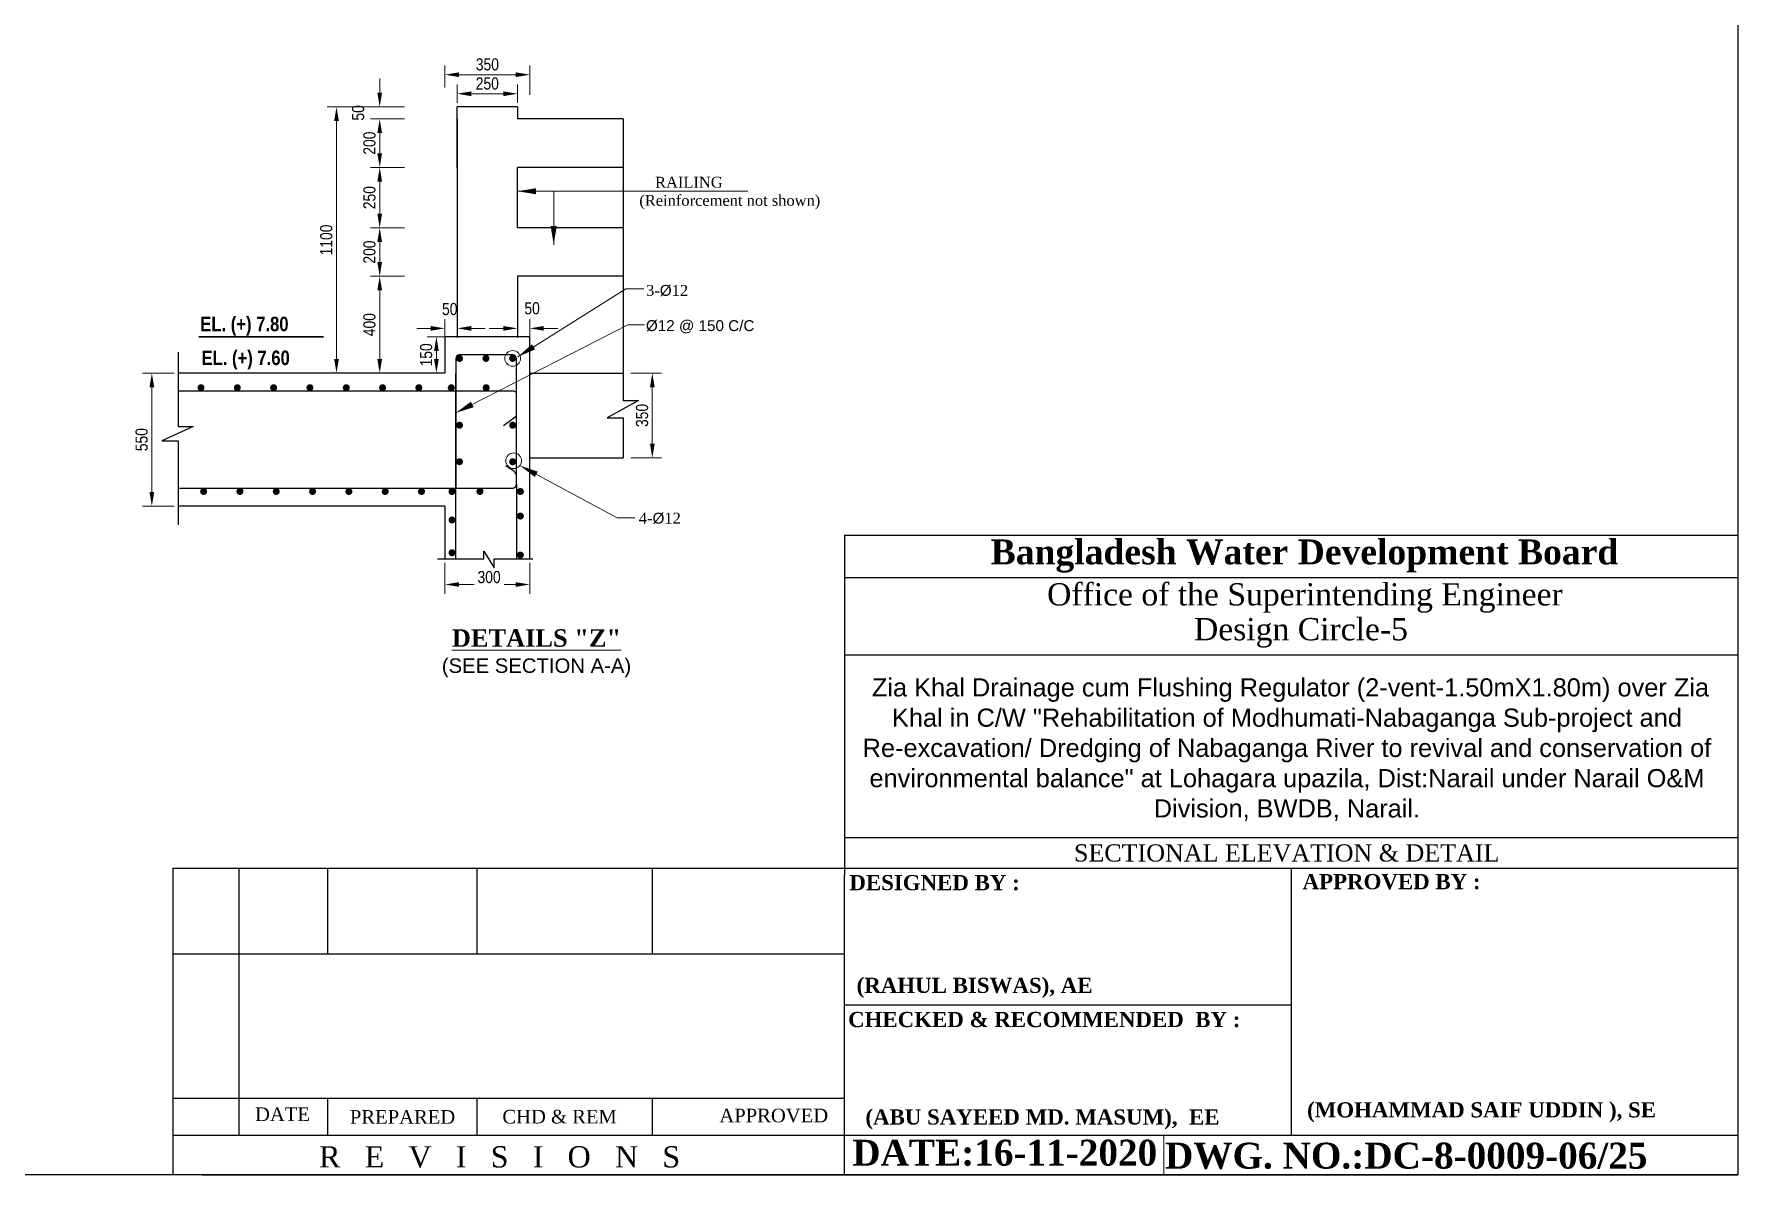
# Model space of a CAD drawing. Extents: x -358915 to 1258323, y -1667244 to -305611.
# Drawn here: x 291064 to 333297, y -1489101 to -1460816 of the extents above; entities that cross this region are included whole.
import ezdxf

# ---------------------------------------------------------------- set-up
doc = ezdxf.new("R2010")
doc.units = 0
doc.header["$LTSCALE"] = 300
doc.header["$MEASUREMENT"] = 0
doc.linetypes.add('DASHED', pattern=[0.75, 0.5, -0.25])
doc.layers.get('0').update_dxf_attribs({"linetype": 'CONTINUOUS'})
doc.layers.get('DEFPOINTS').update_dxf_attribs({"linetype": 'CONTINUOUS'})
for name, color, linetype, lineweight in [('Dim', 7, 'CONTINUOUS', 9), ('Left Bank Profile', 7, 'CONTINUOUS', 25), ('line2', 3, 'CONTINUOUS', 30), ('Railing', 8, 'CONTINUOUS', 0), ('TEXT-ROOM', 4, 'CONTINUOUS', 5)]:
    doc.layers.add(name, color=color, linetype=linetype, lineweight=lineweight)
for name, color, linetype in [('LINE', 7, 'CONTINUOUS'), ('REINF.', 1, 'CONTINUOUS'), ('TEXT', 10, 'CONTINUOUS')]:
    doc.layers.add(name, color=color, linetype=linetype)
doc.styles.add('dimText', font='ARIALN.TTF')
doc.styles.add('text', font='ARIALN.TTF', dxfattribs={"height": 1.6})
doc.dimstyles.new('dim_230', dxfattribs={"dimtxt": 460, "dimasz": 460, "dimexe": 230, "dimexo": 100, "dimgap": 100, "dimtad": 1, "dimdec": 0, "dimzin": 0, "dimdsep": 46, "dimtxsty": 'dimText', "dimcen": 0.09, "dimclrd": 256, "dimclre": 256, "dimclrt": 7, "dimadec": 0, "dimazin": 0, "dimtfac": 1, "dimtdec": 0, "dimtofl": 0, "dimtmove": 0, "dimatfit": 3, "dimfxl": 1, "dimtolj": 1, "dimtzin": 0, "dimlwd": -1, "dimlwe": -1, "dimarcsym": 0})

# ---------------------------------------------------------------- blocks, each defined once
blk = doc.blocks.new('*D219')
at = {"layer": 'DEFPOINTS', "color": 0, "ltscale": 500, "transparency": 16777216}
for p in [(299631, -1466821), (300348, -1466821), (301248, -1469221)]:
    blk.add_point(p, dxfattribs=at)
at = {"layer": 'Dim', "ltscale": 500, "transparency": 16777216}
for p, q in [((300248, -1466821), (299401, -1466821)), ((299631, -1468871), (299631, -1467171)), ((301148, -1469221), (299401, -1469221))]:
    blk.add_line(p, q, dxfattribs=at)
for points in [[(299572, -1467171), (299689, -1467171), (299631, -1466821)], [(299572, -1468871), (299689, -1468871), (299631, -1469221)]]:
    blk.add_solid(points, dxfattribs=at)
at = {"layer": 'Dim', "color": 7, "ltscale": 500, "transparency": 16777216, "insert": (299377, -1468021), "char_height": 300, "attachment_point": 5, "rotation": 90, "style": 'dimText'}
blk.add_mtext('\\A1;400', dxfattribs=at)
blk = doc.blocks.new('*D220')
at = {"layer": 'DEFPOINTS', "color": 0, "ltscale": 500, "transparency": 16777216}
for p in [(299631, -1465621), (300348, -1465621), (300348, -1466820)]:
    blk.add_point(p, dxfattribs=at)
at = {"layer": 'Dim', "ltscale": 500, "transparency": 16777216}
for p, q in [((300248, -1465621), (299401, -1465621)), ((299631, -1466470), (299631, -1465971)), ((300248, -1466820), (299401, -1466820))]:
    blk.add_line(p, q, dxfattribs=at)
for points in [[(299572, -1465971), (299689, -1465971), (299631, -1465621)], [(299572, -1466470), (299689, -1466470), (299631, -1466820)]]:
    blk.add_solid(points, dxfattribs=at)
at = {"layer": 'Dim', "color": 7, "ltscale": 500, "transparency": 16777216, "insert": (299377, -1466220), "char_height": 300, "attachment_point": 5, "rotation": 90, "style": 'dimText'}
blk.add_mtext('\\A1;200', dxfattribs=at)
blk = doc.blocks.new('*D221')
at = {"layer": 'DEFPOINTS', "color": 0, "ltscale": 500, "transparency": 16777216}
for p in [(299631, -1464121), (300348, -1464121), (300348, -1465621)]:
    blk.add_point(p, dxfattribs=at)
at = {"layer": 'Dim', "ltscale": 500, "transparency": 16777216}
for p, q in [((300248, -1464121), (299401, -1464121)), ((299631, -1465271), (299631, -1464471)), ((300248, -1465621), (299401, -1465621))]:
    blk.add_line(p, q, dxfattribs=at)
for points in [[(299572, -1464471), (299689, -1464471), (299631, -1464121)], [(299572, -1465271), (299689, -1465271), (299631, -1465621)]]:
    blk.add_solid(points, dxfattribs=at)
at = {"layer": 'Dim', "color": 7, "ltscale": 500, "transparency": 16777216, "insert": (299377, -1464871), "char_height": 300, "attachment_point": 5, "rotation": 90, "style": 'dimText'}
blk.add_mtext('\\A1;250', dxfattribs=at)
blk = doc.blocks.new('*D222')
at = {"layer": 'DEFPOINTS', "color": 0, "ltscale": 500, "transparency": 16777216}
for p in [(299631, -1462921), (300348, -1462921), (300325, -1464120)]:
    blk.add_point(p, dxfattribs=at)
at = {"layer": 'Dim', "ltscale": 500, "transparency": 16777216}
for p, q in [((300248, -1462921), (299401, -1462921)), ((299631, -1463770), (299631, -1463271)), ((300225, -1464120), (299401, -1464120))]:
    blk.add_line(p, q, dxfattribs=at)
for points in [[(299572, -1463271), (299689, -1463271), (299631, -1462921)], [(299572, -1463770), (299689, -1463770), (299631, -1464120)]]:
    blk.add_solid(points, dxfattribs=at)
at = {"layer": 'Dim', "color": 7, "ltscale": 500, "transparency": 16777216, "insert": (299377, -1463520), "char_height": 300, "attachment_point": 5, "rotation": 90, "style": 'dimText'}
blk.add_mtext('\\A1;200', dxfattribs=at)
blk = doc.blocks.new('*D223')
at = {"layer": 'DEFPOINTS', "color": 0, "ltscale": 500, "transparency": 16777216}
for p in [(298560, -1462621), (299801, -1462621), (301027, -1469221)]:
    blk.add_point(p, dxfattribs=at)
at = {"layer": 'Dim', "ltscale": 500, "transparency": 16777216}
for p, q in [((299701, -1462621), (298330, -1462621)), ((298560, -1468871), (298560, -1462971)), ((300927, -1469221), (298330, -1469221))]:
    blk.add_line(p, q, dxfattribs=at)
for points in [[(298502, -1462971), (298619, -1462971), (298560, -1462621)], [(298502, -1468871), (298619, -1468871), (298560, -1469221)]]:
    blk.add_solid(points, dxfattribs=at)
at = {"layer": 'Dim', "color": 7, "ltscale": 500, "transparency": 16777216, "insert": (298307, -1465921), "char_height": 300, "attachment_point": 5, "rotation": 90, "style": 'dimText'}
blk.add_mtext('\\A1;1100', dxfattribs=at)
blk = doc.blocks.new('*D224')
at = {"layer": 'DEFPOINTS', "color": 0, "ltscale": 500, "transparency": 16777216}
for p in [(299631, -1462920), (300348, -1462621), (300348, -1462920)]:
    blk.add_point(p, dxfattribs=at)
at = {"layer": 'Dim', "ltscale": 500, "transparency": 16777216}
for p, q in [((299631, -1462271), (299631, -1461921)), ((300248, -1462621), (299401, -1462621)), ((300248, -1462920), (299401, -1462920)), ((299631, -1463270), (299631, -1463620))]:
    blk.add_line(p, q, dxfattribs=at)
for points in [[(299572, -1462271), (299689, -1462271), (299631, -1462621)], [(299572, -1463270), (299689, -1463270), (299631, -1462920)]]:
    blk.add_solid(points, dxfattribs=at)
at = {"layer": 'Dim', "color": 7, "ltscale": 500, "transparency": 16777216, "insert": (299097, -1462770), "char_height": 300, "attachment_point": 5, "rotation": 90, "style": 'dimText'}
blk.add_mtext('\\A1;50', dxfattribs=at)
blk = doc.blocks.new('*D225')
at = {"layer": 'DEFPOINTS', "color": 0, "ltscale": 500, "transparency": 16777216}
for p in [(301419, -1468320), (301036, -1469221), (301249, -1469221)]:
    blk.add_point(p, dxfattribs=at)
at = {"layer": 'Dim', "ltscale": 500, "transparency": 16777216}
for p, q in [((301319, -1468320), (300806, -1468320)), ((301036, -1468670), (301036, -1468871)), ((301149, -1469221), (300806, -1469221))]:
    blk.add_line(p, q, dxfattribs=at)
for points in [[(300978, -1468670), (301094, -1468670), (301036, -1468320)], [(300978, -1468871), (301094, -1468871), (301036, -1469221)]]:
    blk.add_solid(points, dxfattribs=at)
at = {"layer": 'Dim', "color": 7, "ltscale": 500, "transparency": 16777216, "insert": (300783, -1468770), "char_height": 300, "attachment_point": 5, "rotation": 90, "style": 'dimText'}
blk.add_mtext('\\A1;150', dxfattribs=at)
blk = doc.blocks.new('*D226')
at = {"layer": 'DEFPOINTS', "color": 0, "ltscale": 500, "transparency": 16777216}
for p in [(293983, -1469221), (294633, -1469221), (294633, -1472521)]:
    blk.add_point(p, dxfattribs=at)
at = {"layer": 'Dim', "ltscale": 500, "transparency": 16777216}
for p, q in [((294533, -1469221), (293753, -1469221)), ((293983, -1472171), (293983, -1469571)), ((294533, -1472521), (293753, -1472521))]:
    blk.add_line(p, q, dxfattribs=at)
for points in [[(293925, -1469571), (294042, -1469571), (293983, -1469221)], [(293925, -1472171), (294042, -1472171), (293983, -1472521)]]:
    blk.add_solid(points, dxfattribs=at)
at = {"layer": 'Dim', "color": 7, "ltscale": 500, "transparency": 16777216, "insert": (293730, -1470871), "char_height": 300, "attachment_point": 5, "rotation": 90, "style": 'dimText'}
blk.add_mtext('\\A1;550', dxfattribs=at)
blk = doc.blocks.new('*D230')
at = {"layer": 'DEFPOINTS', "color": 0, "ltscale": 500, "transparency": 16777216}
for p in [(303048, -1462295), (301548, -1462621), (303048, -1462621)]:
    blk.add_point(p, dxfattribs=at)
at = {"layer": 'Dim', "ltscale": 500, "transparency": 16777216}
for p, q in [((301548, -1462521), (301548, -1462065)), ((303048, -1462521), (303048, -1462065)), ((301898, -1462295), (302698, -1462295))]:
    blk.add_line(p, q, dxfattribs=at)
for points in [[(301898, -1462237), (301898, -1462354), (301548, -1462295)], [(302698, -1462237), (302698, -1462354), (303048, -1462295)]]:
    blk.add_solid(points, dxfattribs=at)
at = {"layer": 'Dim', "color": 7, "ltscale": 500, "transparency": 16777216, "insert": (302298, -1462042), "char_height": 300, "attachment_point": 5, "style": 'dimText'}
blk.add_mtext('\\A1;250', dxfattribs=at)
blk = doc.blocks.new('*D227')
at = {"layer": 'DEFPOINTS', "color": 0, "ltscale": 500, "transparency": 16777216}
for p in [(305759, -1469222), (305759, -1471321), (306388, -1471321)]:
    blk.add_point(p, dxfattribs=at)
at = {"layer": 'Dim', "ltscale": 500, "transparency": 16777216}
for p, q in [((305859, -1469222), (306618, -1469222)), ((306388, -1469572), (306388, -1470971)), ((305859, -1471321), (306618, -1471321))]:
    blk.add_line(p, q, dxfattribs=at)
for points in [[(306330, -1469572), (306447, -1469572), (306388, -1469222)], [(306330, -1470971), (306447, -1470971), (306388, -1471321)]]:
    blk.add_solid(points, dxfattribs=at)
at = {"layer": 'Dim', "color": 7, "ltscale": 500, "transparency": 16777216, "insert": (306135, -1470271), "char_height": 300, "attachment_point": 5, "rotation": 90, "style": 'dimText'}
blk.add_mtext('\\A1;350', dxfattribs=at)
blk = doc.blocks.new('*D228')
at = {"layer": 'DEFPOINTS', "color": 0, "ltscale": 500, "transparency": 16777216}
for p in [(303349, -1461823), (301249, -1462240), (303349, -1462419)]:
    blk.add_point(p, dxfattribs=at)
at = {"layer": 'Dim', "ltscale": 500, "transparency": 16777216}
for p, q in [((301249, -1462140), (301249, -1461593)), ((303349, -1462319), (303349, -1461593)), ((301599, -1461823), (302999, -1461823))]:
    blk.add_line(p, q, dxfattribs=at)
for points in [[(301599, -1461764), (301599, -1461881), (301249, -1461823)], [(302999, -1461764), (302999, -1461881), (303349, -1461823)]]:
    blk.add_solid(points, dxfattribs=at)
at = {"layer": 'Dim', "color": 7, "ltscale": 500, "transparency": 16777216, "insert": (302299, -1461569), "char_height": 300, "attachment_point": 5, "style": 'dimText'}
blk.add_mtext('\\A1;350', dxfattribs=at)
blk = doc.blocks.new('*D229')
at = {"layer": 'DEFPOINTS', "color": 0, "ltscale": 500, "transparency": 16777216}
for p in [(303349, -1468112), (303048, -1468449), (303349, -1468449)]:
    blk.add_point(p, dxfattribs=at)
at = {"layer": 'Dim', "ltscale": 500, "transparency": 16777216}
for p, q in [((303048, -1468349), (303048, -1467882)), ((303349, -1468349), (303349, -1467882)), ((302698, -1468112), (302348, -1468112)), ((303699, -1468112), (304049, -1468112))]:
    blk.add_line(p, q, dxfattribs=at)
for points in [[(302698, -1468054), (302698, -1468170), (303048, -1468112)], [(303699, -1468054), (303699, -1468170), (303349, -1468112)]]:
    blk.add_solid(points, dxfattribs=at)
at = {"layer": 'Dim', "color": 7, "ltscale": 500, "transparency": 16777216, "insert": (303408, -1467616), "char_height": 300, "attachment_point": 5, "style": 'dimText'}
blk.add_mtext('\\A1;50', dxfattribs=at)
blk = doc.blocks.new('*D231')
at = {"layer": 'DEFPOINTS', "color": 0, "ltscale": 500, "transparency": 16777216}
for p in [(301248, -1473829), (303349, -1473829), (303349, -1474463)]:
    blk.add_point(p, dxfattribs=at)
at = {"layer": 'Dim', "ltscale": 500, "transparency": 16777216}
for p, q in [((301248, -1473929), (301248, -1474693)), ((303349, -1473929), (303349, -1474693)), ((301598, -1474463), (301971, -1474463)), ((302999, -1474463), (302713, -1474463))]:
    blk.add_line(p, q, dxfattribs=at)
for points in [[(301598, -1474404), (301598, -1474521), (301248, -1474463)], [(302999, -1474404), (302999, -1474521), (303349, -1474463)]]:
    blk.add_solid(points, dxfattribs=at)
at = {"layer": 'Dim', "color": 7, "ltscale": 500, "transparency": 16777216, "insert": (302342, -1474280), "char_height": 300, "attachment_point": 5, "style": 'dimText'}
blk.add_mtext('\\A1;300', dxfattribs=at)
blk = doc.blocks.new('*D306')
at = {"layer": 'DEFPOINTS', "color": 0, "ltscale": 500, "transparency": 16777216}
for p in [(301548, -1468112), (301247, -1468449), (301548, -1468449)]:
    blk.add_point(p, dxfattribs=at)
at = {"layer": 'Dim', "ltscale": 500, "transparency": 16777216}
for p, q in [((301247, -1468349), (301247, -1467882)), ((301548, -1468349), (301548, -1467882)), ((300897, -1468112), (300547, -1468112)), ((301898, -1468112), (302248, -1468112))]:
    blk.add_line(p, q, dxfattribs=at)
for points in [[(300897, -1468054), (300897, -1468170), (301247, -1468112)], [(301898, -1468054), (301898, -1468170), (301548, -1468112)]]:
    blk.add_solid(points, dxfattribs=at)
at = {"layer": 'Dim', "color": 7, "ltscale": 500, "transparency": 16777216, "insert": (301366, -1467634), "char_height": 300, "attachment_point": 5, "style": 'dimText'}
blk.add_mtext('\\A1;50', dxfattribs=at)

msp = doc.modelspace()

# ---------------------------------------------------------------- linework, layer by layer
at = {"color": 8}
for points in [[(305664.6, -1462920.5), (305664.9, -1469897.7), (306042.7, -1469897.7), (305265, -1470330.3), (305666.2, -1470330.3), (305665.8, -1471320.6)], [(294631.9, -1468705.7), (294631.9, -1470546.3), (295009.7, -1470546.3), (294232.1, -1470901), (294633.2, -1470901), (294632.6, -1472987)], [(301063.4, -1473829.2), (302211.8, -1473829.2), (302211.8, -1473639.2), (302464.2, -1474049.5), (302464.2, -1473828.2), (303430.3, -1473828.7)]]:
    msp.add_lwpolyline(points, dxfattribs=at)
at = {"layer": 'Dim', "color": 5, "lineweight": 9, "ltscale": 3}
for centre in [(302925.9, -1468857.2), (302951.7, -1471394.3)]:
    msp.add_circle(centre, 194.8, dxfattribs=at)
at = {"layer": 'Left Bank Profile'}
msp.add_lwpolyline([(295229.7, -1489101.3), (333296.8, -1489101.3)], dxfattribs=at)
msp.add_lwpolyline([(295229.7, -1489101.3), (333296.8, -1489101.3)], dxfattribs=at)
at = {"layer": 'LINE', "color": 7, "ltscale": 500}
for p, q in [((301547.9, -1464120.6), (301547.9, -1462620.6)), ((301547.9, -1462920.3), (301547.9, -1468320.5)), ((303047.9, -1462620.6), (303047.9, -1462920.6)), ((305664.9, -1464120.5), (303047.8, -1464120.6)), ((303047.9, -1465620.6), (303047.8, -1464120.6)), ((303047.9, -1466820.3), (303047.9, -1468320.6)), ((303348.2, -1469220.6), (305664.9, -1469220.6)), ((303348.2, -1471319.8), (305665.9, -1471320.6))]:
    msp.add_line(p, q, dxfattribs=at)
at = {"layer": 'LINE', "lineweight": 9}
msp.add_line((333296.8, -1472788.9), (333296.8, -1488654.1), dxfattribs=at)
at = {"layer": 'LINE'}
for p, q in [((311153, -1473236), (333296.8, -1473236)), ((311153, -1473236), (311153, -1481670)), ((311153, -1474285.9), (333296.8, -1474285.9)), ((311153, -1476203.6), (333296.8, -1476203.6)), ((311153, -1480733.4), (333296.8, -1480733.4)), ((294504.3, -1481494), (310679.4, -1481494)), ((294504.3, -1481494), (294504.3, -1489101.3)), ((295655.6, -1481494), (311153, -1481494)), ((296137.9, -1481494), (296137.9, -1488118.6)), ((296137.9, -1481494), (296137.9, -1488118.6)), ((296137.9, -1481494), (296137.9, -1488118.6)), ((296137.9, -1481494), (296137.9, -1488118.6)), ((298340, -1481494), (298340, -1483618.6)), ((302050, -1483618.6), (302050, -1481493.8)), ((306388.5, -1483618.6), (306388.5, -1481494)), ((311153, -1481494), (333296.8, -1481494)), ((322224.9, -1481494), (322224.9, -1488118.6)), ((311153, -1489101.3), (311153, -1481670)), ((294504.3, -1483618.6), (310679.4, -1483618.6)), ((295655.6, -1483618.6), (311153, -1483618.6)), ((311153, -1484885.8), (322224.9, -1484885.8)), ((294504.3, -1487194.9), (310679.4, -1487194.9)), ((295655.6, -1487194.9), (311153, -1487194.9)), ((295655.6, -1487194.9), (310679.4, -1487194.9)), ((295655.6, -1487194.9), (310679.4, -1487194.9)), ((298340, -1487194.9), (298340, -1488118.6)), ((302050, -1488118.6), (302050, -1487194.9)), ((306388.5, -1488118.6), (306388.5, -1487194.9)), ((294504.3, -1488118.6), (310679.4, -1488118.6)), ((295655.6, -1488118.6), (311153, -1488118.6)), ((295655.6, -1488118.6), (310679.4, -1488118.6)), ((295655.6, -1488118.6), (310679.4, -1488118.6)), ((311153, -1488118.6), (333296.8, -1488118.6)), ((315307.8, -1488118.6), (333296.8, -1488118.6)), ((315307.8, -1488118.6), (333296.8, -1488118.6)), ((315307.8, -1488118.6), (333296.8, -1488118.6))]:
    msp.add_line(p, q, dxfattribs=at)
at = {"layer": 'LINE', "color": 7, "lineweight": 9}
for p, q in [((319067.3, -1488118.6), (319067.3, -1489101.3)), ((311889.8, -1489101.3), (294504.3, -1489101.3)), ((333296.8, -1489101.3), (311889.8, -1489101.3)), ((328728.6, -1489101.3), (330225.7, -1489101.3))]:
    msp.add_line(p, q, dxfattribs=at)
at = {"layer": 'LINE'}
msp.add_lwpolyline([(333296.8, -1489101.3), (258182, -1489101.3), (258182, -1435984.4), (333296.8, -1435984.4)], close=True, dxfattribs=at)
at = {"layer": 'LINE', "color": 7, "ltscale": 500}
for points in [[(303047.9, -1462620.6), (301547.9, -1462620.6)], [(305664.9, -1462920.5), (303047.9, -1462920.6)], [(305664.9, -1465620.5), (303047.9, -1465620.6)], [(305665, -1466820.2), (303047.9, -1466820.3)], [(303349, -1473828.7), (303349, -1468320.6), (301249, -1468320.5), (301249, -1469220.6)], [(301248, -1469220.6), (294631.9, -1469220.6)], [(301247.8, -1472520.9), (294632.8, -1472520.7)], [(301247.8, -1472521), (301247.8, -1473829.2)]]:
    msp.add_lwpolyline(points, dxfattribs=at)
at = {"layer": 'line2', "color": 8}
msp.add_lwpolyline([(298233.9, -1468320.5), (295151.4, -1468320.5)], dxfattribs=at)
at = {"layer": 'Railing', "color": 4, "ltscale": 500}
msp.add_line((303047.9, -1462920.6), (303047.9, -1462920.3), dxfattribs=at)
at = {"layer": 'Railing', "ltscale": 500}
msp.add_lwpolyline([(303349.1, -1468320.3), (303349, -1469220.3)], dxfattribs=at)
at = {"layer": 'REINF.', "ltscale": 500}
for points in [[(294670.3, -1472070.7), (302935.4, -1472070.6, 0.3898198), (303017.8, -1471981), (303017.8, -1471981), (303018.9, -1468860.7, 0.414544), (302928.9, -1468770.6), (301605.5, -1468770.5, 0.4142222), (301515.5, -1468860.5), (301516.4, -1472070.9)], [(302696.1, -1470524.3), (303018.6, -1470277.8), (303018.6, -1469730.7, 0.4143128), (302958.6, -1469670.7), (294631.9, -1469670.6)], [(303017.8, -1471981), (303018, -1471764.7, 0.2504168), (302964.6, -1471665), (302753.8, -1471524)]]:
    msp.add_lwpolyline(points, format="xyb", dxfattribs=at)
at = {"layer": 'REINF.', "linetype": 'DASHED', "lineweight": 9, "ltscale": 3, "const_width": 86.4}
for points in [[(301651.7, -1468857.2, -1), (301565.3, -1468857.2, -1)], [(302221.4, -1468857.2, 1), (302307.8, -1468857.2, 1)], [(302882.7, -1468857.2, 1), (302969.1, -1468857.2, 1)], [(295244.6, -1469582.8, -1), (295158.2, -1469582.8, -1)], [(296144.6, -1469582.8, -1), (296058.2, -1469582.8, -1)], [(296958.2, -1469582.8, 1), (297044.6, -1469582.8, 1)], [(297944.6, -1469582.8, -1), (297858.2, -1469582.8, -1)], [(298844.6, -1469582.8, -1), (298758.2, -1469582.8, -1)], [(299744.6, -1469582.8, -1), (299658.2, -1469582.8, -1)], [(300558.2, -1469582.8, 1), (300644.6, -1469582.8, 1)], [(301361.6, -1469582.8, 1), (301448, -1469582.8, 1)], [(302226.5, -1469582.8, 1), (302312.9, -1469582.8, 1)], [(301651.7, -1470512.8, -1), (301565.3, -1470512.8, -1)], [(302882.7, -1470512.9, 1), (302969.1, -1470512.9, 1)], [(301651.7, -1471418.8, -1), (301565.3, -1471418.8, -1)], [(302882.7, -1471418.8, 1), (302969.1, -1471418.8, 1)], [(295223.5, -1472156, 1), (295309.9, -1472156, 1)], [(296209.9, -1472156, -1), (296123.5, -1472156, -1)], [(297109.9, -1472156, -1), (297023.5, -1472156, -1)], [(297923.5, -1472156, 1), (298009.9, -1472156, 1)], [(298909.9, -1472156, -1), (298823.5, -1472156, -1)], [(299809.9, -1472156, -1), (299723.5, -1472156, -1)], [(300709.9, -1472156, -1), (300623.5, -1472156, -1)], [(301466, -1472156, -1), (301379.6, -1472156, -1)], [(302158.7, -1472156, -1), (302072.3, -1472156, -1)], [(303074.3, -1472156, 1), (303160.7, -1472156, 1)], [(301466, -1472862.5, -1), (301379.6, -1472862.5, -1)], [(303074.3, -1472765.9, 1), (303160.7, -1472765.9, 1)], [(301466, -1473675.3, -1), (301379.6, -1473675.3, -1)], [(303074.3, -1473731.2, 1), (303160.7, -1473731.2, 1)]]:
    msp.add_lwpolyline(points, format="xyb", close=True, dxfattribs=at)
at = {"layer": 'REINF.', "ltscale": 500}
for points in [[(301516.9, -1473828.6), (301515.5, -1469238.2)], [(303017.8, -1471981), (303017.8, -1473828.5)]]:
    msp.add_lwpolyline(points, dxfattribs=at)

# ---------------------------------------------------------------- texts
at = {"layer": 'Dim', "color": 7, "char_height": 270, "attachment_point": 4}
for s, insert, width in [('\\pi491.1;{\\fTimes New Roman|b0|i0|c0|p18;RAILING\\P\\pi101.1;(Reinforcement not shown)}', (305964.8, -1464757.8), 7513.067), ('\\pt450;{\\fTimes New Roman|b0|i0|c0|p18;3-\\fArial|b0|i0|c0|p34;%%C\\fTimes New Roman|b0|i0|c0|p18;12 }', (306234.3, -1467176), 4033.746), ('{\\fArial|b0|i0|c0|p34;%%C12 @ 150 C/C }', (306229.6, -1468071.2), 4033.746), ('\\pt450;{\\fTimes New Roman|b0|i0|c0|p18;4-\\fArial|b0|i0|c0|p34;%%C\\fTimes New Roman|b0|i0|c0|p18;12 }', (306053.8, -1472822.7), 4033.746)]:
    msp.add_mtext(s, dxfattribs=dict(at, insert=insert, width=width))
at = {"layer": 'LINE', "color": 7, "lineweight": 9}
for s, insert, char_height, width, attachment_point in [('{\\fTimes New Roman|b1|i0|c0|p18;Bangladesh Water Development Board}', (314774.7, -1473345.6), 616.922, 22159.653, 1), ('{\\fTimes New Roman|b0|i0|c0|p18;Office of the Superintending Engineer}', (316173, -1474430.4), 552.086, 19830.763, 1), ('{\\fTimes New Roman|b0|i0|c0|p18;Design Circle-5}', (319814.7, -1475293.7), 552.086, 19830.763, 1), ('\\A1;{\\fArial|b0|i0|c0|p34; Zia Khal Drainage cum Flushing Regulator (2-vent-1.50mX1.80m) over Zia Khal in\\A0;\\C256; C/W "Rehabilitatio\\A1;\\C7;n of Modhumati-Nabaganga Sub-project and Re-excavation/ Dredging of\\C256; Nabaganga River to revival and conservation of environmental balance" at Lohagara upazila, Dist:Narail under Narail O&M Division, BWDB, Narail.}', (322118.5, -1480322.7), 450, 21661.429, 8), ('{\\fTimes New Roman|b0|i0|c0|p18;SECTIONAL ELEVATION & DETAIL}', (322112.1, -1481341), 426.763, 18208.309, 8)]:
    msp.add_mtext(s, dxfattribs=dict(at, insert=insert, char_height=char_height, width=width, attachment_point=attachment_point))
at = {"layer": 'LINE', "color": 7, "lineweight": 9, "attachment_point": 1}
for s, insert, char_height in [('{\\fTimes New Roman|b1|i0|c0|p18;DESIGNED BY :}', (311271.8, -1481665.9), 375.569), ('{\\fTimes New Roman|b1|i0|c0|p18;APPROVED BY :}', (322505.6, -1481641.6), 375.569), ('{\\fTimes New Roman|b1|i0|c0|p18;\\C0;(RAHUL BISWAS), AE}', (311453.1, -1484213.5), 375.569), ('{\\fTimes New Roman|b1|i0|c0|p18;CHECKED & RECOMMENDED  BY :}', (311240.9, -1485060), 375.569), ('{\\fTimes New Roman|b0|i0|c0|p18;DATE }', (296541.6, -1487428.2), 338.012), ('{\\fTimes New Roman|b1|i0|c0|p18;\\C0;(MOHAMMAD SAIF UDDIN ), SE}', (322617.4, -1487299.3), 375.569), ('{\\fTimes New Roman|b0|i0|c0|p18;PREPARED\\fTimes New Roman|b1|i0|c0|p18; }', (298892, -1487494.6), 338.012), ('{\\fTimes New Roman|b0|i0|c0|p18;CHD & REM }', (302671.6, -1487487.5), 338.012), ('{\\fTimes New Roman|b0|i0|c0|p18;APPROVED}', (308050.4, -1487458.5), 338.012), ('{\\fTimes New Roman|b1|i0|c0|p18;\\C0;(ABU SAYEED MD. MASUM),  EE  }', (311670.2, -1487477.1), 375.569), ('{\\fTimes New Roman|b1|i0|c0|p18;DATE:16-11-2020}', (311343.3, -1488228.2), 643.51), ('{\\fTimes New Roman|b0|i0|c0|p18; \\fTimes New Roman|b1|i0|c0|p18;DWG. NO.:DC-8-0009-06/25}', (318852.2, -1488301.2), 643.51), ('{\\fTimes New Roman|b0|i0|c0|p18;R   E   V   I   S   I   O   N   S}', (298126.8, -1488388.4), 528.144)]:
    msp.add_mtext(s, dxfattribs=dict(at, insert=insert, char_height=char_height))
at = {"layer": 'TEXT', "color": 6, "char_height": 360, "width": 2947.363, "attachment_point": 1, "style": 'text'}
for s, insert in [('{\\fArial Narrow|b1|i0|c0|p34;EL. (+) 7.80}', (295182.4, -1467823.3)), ('{\\fArial Narrow|b1|i0|c0|p34;EL. (+) 7.60}', (295213.2, -1468662.6))]:
    msp.add_mtext(s, dxfattribs=dict(at, insert=insert))
at = {"layer": 'TEXT-ROOM', "insert": (296766.3, -1476859), "char_height": 420, "width": 13501.536, "attachment_point": 4}
msp.add_mtext('\\pxqc;{\\fTimes New Roman|b1|i0|c0|p18;\\H1.0309x;\\L\\C6;DETAILS "Z"\\P\\fArial|b0|i0|c0|p34;\\H0.83145x;\\l\\C7;(SEE SECTION A-A)\\P\\fTimes New Roman|b1|i0|c0|p18;\\H1.2027x;\\L\\C6;\\P\\pq*;\\fArial Narrow|b0|i0|c0|p34;\\H0.97x;\\C256; }', dxfattribs=at)

# ---------------------------------------------------------------- dimensions: what is measured, and where the dimension line sits
at = {"layer": 'Dim', "ltscale": 500}
for base, p1, p2, text, picture, middle in [((303349.1, -1461822.7), (301249, -1462240.5), (303349.1, -1462418.7), '350', '*D228', (302299.1, -1461569.5)), ((303047.9, -1462295.5), (301547.9, -1462620.6), (303047.9, -1462620.6), '250', '*D230', (302297.9, -1462042.3))]:
    dim = msp.add_linear_dim(base=base, p1=p1, p2=p2, text=text, dimstyle='dim_230', override={"dimtxt": 300, "dimasz": 350, "dimsah": 1, "dimtmove": 2}, dxfattribs=at)
    dim.commit()
    dim.dimension.update_dxf_attribs({"geometry": picture, "text_midpoint": middle})
for base, p1, p2, angle, text, picture, middle in [((299630.6, -1462920.1), (300347.9, -1462620.6), (300347.9, -1462920.1), 270, '50', '*D224', (299097.4, -1462770.3)), ((298560.4, -1462620.6), (301027.5, -1469220.6), (299800.8, -1462620.6), 90, '1100', '*D223', (298307.2, -1465920.6)), ((299630.6, -1462920.6), (300325.4, -1464120.3), (300347.9, -1462920.6), 90, '200', '*D222', (299377.4, -1463520.4)), ((299630.6, -1464120.6), (300347.9, -1465620.6), (300347.9, -1464120.6), 90, '250', '*D221', (299377.4, -1464870.6)), ((299630.6, -1465620.6), (300347.9, -1466820.3), (300347.9, -1465620.6), 90, '200', '*D220', (299377.4, -1466220.4)), ((299630.6, -1466820.6), (301248, -1469220.6), (300347.9, -1466820.6), 90, '400', '*D219', (299377.4, -1468020.6)), ((301036, -1469220.6), (301418.9, -1468320.3), (301249, -1469220.6), 270, '150', '*D225', (300782.9, -1468770.4)), ((293983.5, -1469220.6), (294632.8, -1472520.6), (294632.8, -1469220.6), 90, '550', '*D226', (293730.3, -1470870.6)), ((306388.5, -1471320.6), (305759, -1469221.6), (305758.8, -1471320.6), 90, '350', '*D227', (306135.3, -1470271.1))]:
    dim = msp.add_linear_dim(base=base, p1=p1, p2=p2, angle=angle, text=text, dimstyle='dim_230', override={"dimtxt": 300, "dimasz": 350, "dimsah": 1, "dimtmove": 2}, dxfattribs=at)
    dim.commit()
    dim.dimension.update_dxf_attribs({"geometry": picture, "text_midpoint": middle})
for base, p1, p2, text, picture, middle in [((301547.9, -1468112), (301246.7, -1468449.1), (301547.9, -1468449.1), '50', '*D306', (301366.3, -1467633.8)), ((303349.1, -1468112), (303047.9, -1468449.1), (303349.1, -1468449.1), '50', '*D229', (303407.9, -1467616.2)), ((303349, -1474462.6), (301247.8, -1473829.2), (303349, -1473829.2), '300', '*D231', (302342.1, -1474280))]:
    dim = msp.add_linear_dim(base=base, p1=p1, p2=p2, text=text, dimstyle='dim_230', override={"dimtxt": 300, "dimasz": 350, "dimsah": 1, "dimtmove": 2}, dxfattribs=at)
    dim.commit()
    dim.dimension.update_dxf_attribs({"geometry": picture, "text_midpoint": middle, "dimtype": 160})

# ---------------------------------------------------------------- leaders
for points in [[(303047.9, -1464712.5), (304356.4, -1464712.5)], [(303943.8, -1466037.2), (303943.8, -1464712.5), (308759.3, -1464712.5)], [(303055.8, -1468813.9), (305733.5, -1467130.7), (306177.5, -1467130.7)], [(301515.9, -1470207.8), (305783.7, -1468025.8), (306191.9, -1468025.8)], [(303106.4, -1471512.7), (305516.4, -1472811.9), (305957.8, -1472811.9)]]:
    msp.add_leader(points, dimstyle='dim_230', dxfattribs=at)

doc.saveas('drawing.dxf')
